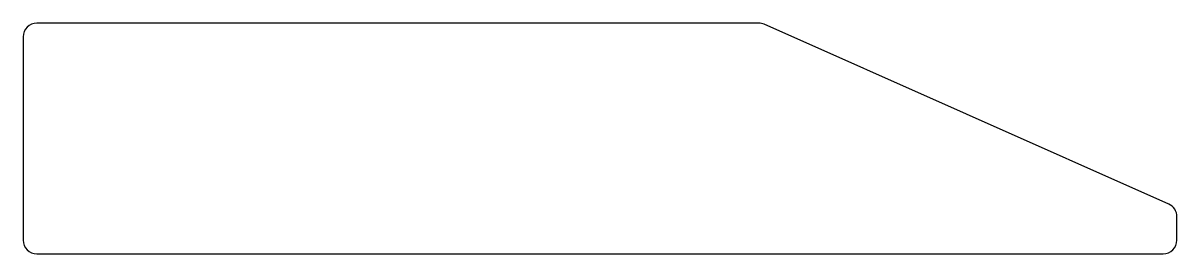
# Model space of a CAD drawing. Extents: x 2001.6 to 2026.6, y 2220.1 to 2225.1.
import ezdxf

# ---------------------------------------------------------------- set-up
doc = ezdxf.new("R2010")
doc.units = 0
doc.layers.get('0').update_dxf_attribs({"linetype": 'CONTINUOUS'})

msp = doc.modelspace()

# ---------------------------------------------------------------- linework, layer by layer
for p, q in [((2017.518, 2225.102), (2001.882, 2225.102)), ((2026.404, 2221.181), (2017.64, 2225.076)), ((2001.582, 2224.802), (2001.582, 2220.402)), ((2026.582, 2220.402), (2026.582, 2220.907)), ((2001.882, 2220.102), (2026.282, 2220.102))]:
    msp.add_line(p, q)
for centre, start, end in [((2001.882, 2224.802), 90, 180), ((2017.518, 2224.802), 66.0375, 90), ((2026.282, 2220.907), 0, 66.0375), ((2001.882, 2220.402), 180, 270), ((2026.282, 2220.402), 270, 0)]:
    msp.add_arc(centre, 0.3, start, end)

doc.saveas('drawing.dxf')
